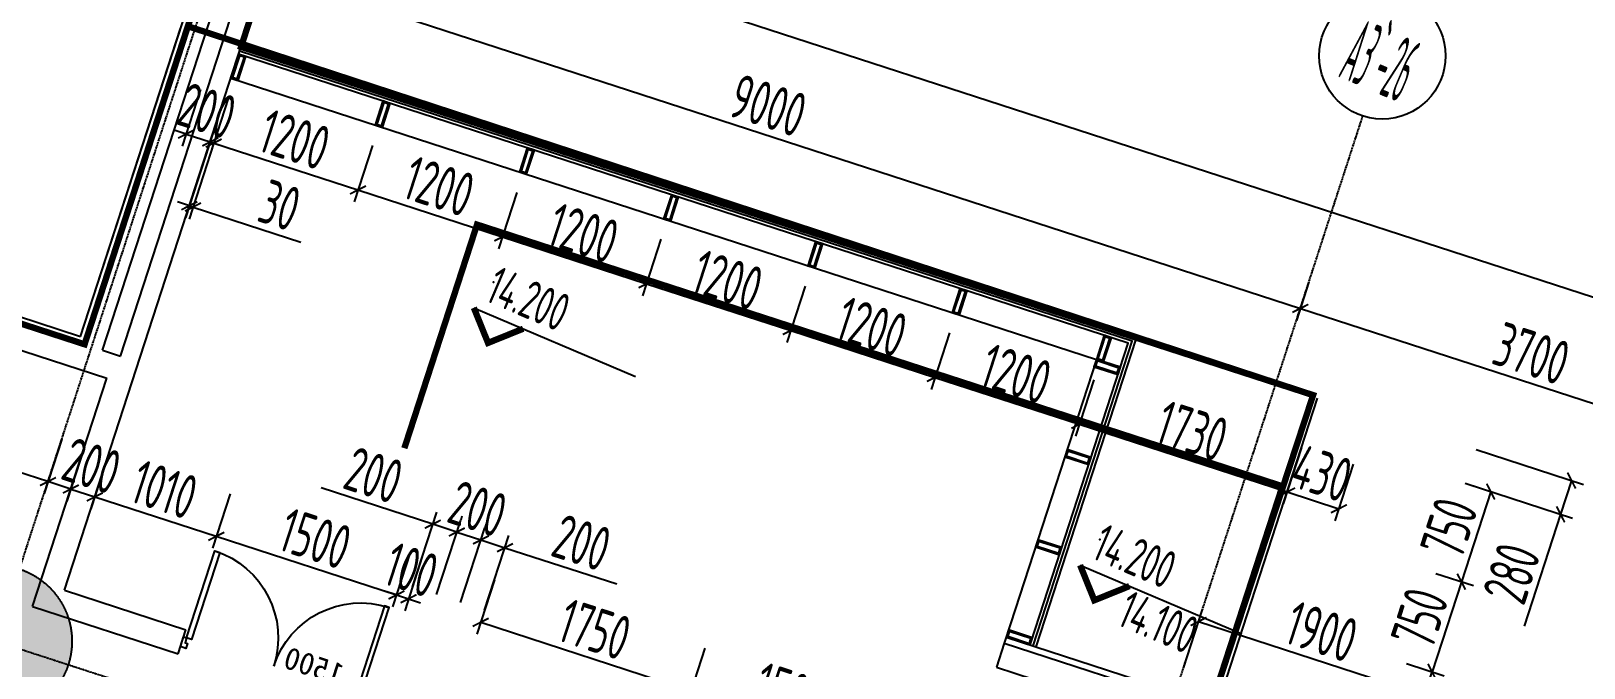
# Model space of a CAD drawing. Extents: x -3523 to 12007717, y -6694179 to 21431.
# Drawn here: x 11934658 to 11946944, y -6380466 to -6375428 of the extents above; entities that cross this region are included whole.
import ezdxf
from ezdxf.enums import TextEntityAlignment as Align
from ezdxf.xclip import XClip

# ---------------------------------------------------------------- set-up
doc = ezdxf.new("R2010")
doc.units = 0
doc.header["$LTSCALE"] = 10
doc.header["$MEASUREMENT"] = 0
doc.header["$XCLIPFRAME"] = 0
for name, pattern in [('A3-RG-axis-100$0$CENTER', [2, 1.25, -0.25, 0.25, -0.25]), ('A3-RI-4F$0$DASH', [0.35, 0.25, -0.1]), ('A3-SYMB-4F-100$0$$AUDIT_BAD_LTYPE2', [0])]:
    doc.linetypes.add(name, pattern=pattern)
for name, color, linetype in [('A3-RB-4F-100$0$A-DIMS-100', 1, 'Continuous'), ('A3-RG-axis-100$0$A-DIMS-100', 1, 'Continuous'), ('A3-RG-axis-100$0$A-GRID', 1, 'A3-RG-axis-100$0$CENTER'), ('A3-RG-axis-100$0$A-SYMB', 4, 'Continuous'), ('A3-RI-4F$0$A-DETAILS', 11, 'Continuous'), ('A3-RI-4F$0$A-DOOR', 32, 'Continuous'), ('A3-RI-4F$0$A-FLOR', 2, 'Continuous'), ('A3-RI-4F$0$A-GLAZ', 140, 'Continuous'), ('A3-RI-4F$0$A-WALL', 7, 'Continuous'), ('A3-RI-4F$0$A-WALL-FINI', 95, 'Continuous'), ('A3-RS-1F$0$A-HATH-GRAY', 8, 'Continuous'), ('A3-RS-1F$0$A-WALL', 7, 'Continuous'), ('A3-SYMB-4F-100$0$$AUDIT_BAD_LAYER1', 7, 'Continuous'), ('A3-SYMB-4F-100$0$A-SYMB', 4, 'Continuous')]:
    doc.layers.add(name, color=color, linetype=linetype)
doc.layers.add('A3-RI-4F$0$临时层', color=140, linetype='Continuous', plot=False)
doc.styles.add('A3-RB-4F-100$0$XD2008', font='xd-hzs.shx', dxfattribs={"width": 0.7, "bigfont": 'xd-hztxt.shx'})
doc.styles.add('A3-RG-axis-100$0$ECADI', font='hzs.shx', dxfattribs={"width": 0.7, "bigfont": 'hztxt.shx'})
doc.styles.add('A3-RG-axis-100$0$XD2008', font='xd-hzs.shx', dxfattribs={"width": 0.7, "bigfont": 'xd-hztxt.shx'})
doc.styles.add('A3-RI-4F$0$Standard', font='')
doc.styles.add('A3-SYMB-4F-100$0$XD2008', font='hzs.shx', dxfattribs={"width": 0.7, "bigfont": 'hztxt.shx'})
doc.styles.get('A3-RI-4F$0$Standard').set_extended_font_data('SimSun')
doc.dimstyles.new('A3-RB-4F-100$0$XD100$0', dxfattribs={"dimscale": 100, "dimtxt": 3.5, "dimasz": 1, "dimexe": 1, "dimexo": 2, "dimgap": 0.5, "dimtad": 1, "dimdec": 0, "dimdsep": 46, "dimtxsty": 'A3-RB-4F-100$0$XD2008', "dimblk1": 'A3-RB-4F-100$0$_ARCHTICK', "dimblk2": 'A3-RB-4F-100$0$_ARCHTICK', "dimsah": 1, "dimcen": 2.5, "dimclrt": 4, "dimaunit": 1, "dimadec": 0, "dimazin": 0, "dimtfac": 1, "dimtdec": 0, "dimtix": 1, "dimtmove": 0, "dimatfit": 3, "dimfxl": 0, "dimtolj": 1, "dimtzin": 0, "dimarcsym": 0})
doc.dimstyles.new('A3-RG-axis-100$0$XD100$0', dxfattribs={"dimscale": 100, "dimtxt": 3.5, "dimasz": 1, "dimexe": 1, "dimexo": 2, "dimgap": 0.5, "dimtad": 1, "dimdec": 0, "dimdsep": 46, "dimtxsty": 'A3-RG-axis-100$0$XD2008', "dimblk1": 'A3-RG-axis-100$0$_ARCHTICK', "dimblk2": 'A3-RG-axis-100$0$_ARCHTICK', "dimsah": 1, "dimcen": 2.5, "dimclrt": 4, "dimaunit": 1, "dimadec": 0, "dimazin": 0, "dimtfac": 1, "dimtdec": 0, "dimtix": 1, "dimtmove": 0, "dimatfit": 3, "dimfxl": 0, "dimtolj": 1, "dimtzin": 0, "dimarcsym": 0})

# ---------------------------------------------------------------- blocks, each defined once
blk = doc.blocks.new('A3-RI-4F$0$J-双扇门-1500')
for points in [[(25, 80), (25, 805), (65, 805), (65, 80)], [(1475, 80), (1475, 805), (1435, 805), (1435, 80)], [(0, 80), (25, 80), (25, 40), (45, 40), (45, 0), (0, 0)], [(1500, 80), (1475, 80), (1475, 40), (1455, 40), (1455, 0), (1500, 0)]]:
    blk.add_lwpolyline(points, close=True)
for centre, start, end in [((25, 80), 0, 90), ((1475, 80), 90, 180)]:
    blk.add_arc(centre, 725, start, end)
at = {"layer": 'Defpoints', "style": 'A3-RI-4F$0$Standard'}
blk.add_text('1500', height=175, rotation=360, dxfattribs=at).set_placement((210, 94))
blk = doc.blocks.new('A3-RI-4F')
at = {"layer": 'A3-RI-4F$0$A-DETAILS'}
for points in [[(11936357, -6375629), (11936300, -6375610), (11936238, -6375801), (11936295, -6375819)], [(11936345, -6375635), (11936307, -6375623), (11936251, -6375794), (11936289, -6375807)], [(11937499, -6376000), (11937441, -6375981), (11937380, -6376171), (11937437, -6376190)], [(11937486, -6376006), (11937448, -6375994), (11937392, -6376165), (11937430, -6376177)], [(11938640, -6376371), (11938583, -6376352), (11938521, -6376542), (11938578, -6376561)], [(11938627, -6376377), (11938589, -6376365), (11938534, -6376536), (11938572, -6376548)], [(11939781, -6376741), (11939724, -6376723), (11939662, -6376913), (11939719, -6376932)], [(11939768, -6376748), (11939730, -6376735), (11939675, -6376907), (11939713, -6376919)], [(11940922, -6377112), (11940865, -6377094), (11940803, -6377284), (11940861, -6377302)], [(11940910, -6377119), (11940872, -6377106), (11940816, -6377277), (11940854, -6377290)], [(11942064, -6377483), (11942007, -6377464), (11941945, -6377655), (11942002, -6377673)], [(11942051, -6377489), (11942013, -6377477), (11941957, -6377648), (11941995, -6377661)], [(11943205, -6377854), (11943148, -6377835), (11943086, -6378026), (11943143, -6378044)], [(11943192, -6377860), (11943154, -6377848), (11943099, -6378019), (11943137, -6378031)], [(11943258, -6378144), (11943276, -6378087), (11943086, -6378026), (11943067, -6378083)], [(11943251, -6378132), (11943264, -6378094), (11943092, -6378038), (11943080, -6378076)], [(11943026, -6378858), (11943044, -6378801), (11942854, -6378739), (11942836, -6378796)], [(11943019, -6378845), (11943032, -6378807), (11942861, -6378751), (11942848, -6378789)], [(11942794, -6379571), (11942813, -6379514), (11942622, -6379452), (11942604, -6379509)], [(11942788, -6379558), (11942800, -6379520), (11942629, -6379465), (11942617, -6379503)], [(11942562, -6380284), (11942581, -6380227), (11942391, -6380165), (11942372, -6380222)], [(11942556, -6380272), (11942568, -6380234), (11942397, -6380178), (11942385, -6380216)]]:
    blk.add_lwpolyline(points, close=True, dxfattribs=at)
at = {"layer": 'A3-RI-4F$0$A-FLOR', "linetype": 'A3-RI-4F$0$DASH', "const_width": 50}
for points in [[(11935891, -6375414), (11935081, -6377906), (11907835, -6369053)], [(11978174, -6391908), (11978174, -6391908), (11943983, -6380797), (11944801, -6378308), (11943490, -6377883), (11943490, -6377883), (11936319, -6375553), (11936424, -6375230), (11935996, -6375091), (11935888, -6375424)]]:
    blk.add_lwpolyline(points, dxfattribs=at)
at = {"layer": 'A3-RI-4F$0$A-GLAZ'}
for points in [[(11942570, -6380260), (11943338, -6377897), (11936300, -6375610)], [(11942586, -6380292), (11943370, -6377881), (11936308, -6375587)]]:
    blk.add_lwpolyline(points, dxfattribs=at)
at = {"layer": 'A3-RI-4F$0$A-WALL'}
for p, q in [((11924772, -6374556), (11935081, -6377906)), ((11924710, -6374746), (11935257, -6378174)), ((11935081, -6377906), (11935996, -6375091)), ((11934922, -6379852), (11936424, -6375230)), ((11935224, -6377952), (11936092, -6375280)), ((11935366, -6377999), (11936235, -6375326)), ((11935224, -6377952), (11935366, -6377999)), ((11934670, -6379981), (11935257, -6378174)), ((11934922, -6379852), (11935883, -6380164)), ((11934670, -6379981), (11935821, -6380354)), ((11935821, -6380354), (11935883, -6380164)), ((11942357, -6380270), (11942295, -6380460)), ((11942357, -6380270), (11945505, -6381293)), ((11942295, -6380460), (11945443, -6381483))]:
    blk.add_line(p, q, dxfattribs=at)
at = {"layer": 'A3-RI-4F$0$A-WALL-FINI'}
for p, q in [((11935117, -6377634), (11935964, -6375028)), ((11927640, -6375436), (11935049, -6377843)), ((11935049, -6377843), (11935840, -6375408)), ((11936238, -6375801), (11943086, -6378026)), ((11943086, -6378026), (11942372, -6380222)), ((11944046, -6380766), (11944837, -6378332)), ((11942372, -6380222), (11942357, -6380270)), ((11942372, -6380222), (11949324, -6382481))]:
    blk.add_line(p, q, dxfattribs=at)
blk.add_lwpolyline([(11942610, -6380300), (11943401, -6377865), (11936316, -6375563)], dxfattribs=at)
at = {"layer": 'A3-RI-4F$0$临时层', "const_width": 50}
for points in [[(11935081, -6377906), (11935898, -6375390), (11944801, -6378308), (11943983, -6380798)], [(11937611, -6378728), (11938186, -6376959), (11944558, -6379029), (11943983, -6380798)], [(11937611, -6378728), (11938186, -6376959), (11944558, -6379029), (11943983, -6380798)]]:
    blk.add_lwpolyline(points, dxfattribs=at)
at = {"layer": 'A3-RI-4F$0$A-DOOR', "xscale": -1, "rotation": 341.9999999983989}
blk.add_blockref('A3-RI-4F$0$J-双扇门-1500', (11937266, -6380761), dxfattribs=at)
blk = doc.blocks.new('A3-RG-axis-100$0$_ARCHTICK')
at = {"color": 0, "linetype": 'ByBlock', "const_width": 0.15}
blk.add_lwpolyline([(-0.5, -0.5), (0.5, 0.5)], dxfattribs=at)
blk = doc.blocks.new('*D250')
at = {"layer": 'A3-RG-axis-100$0$A-DIMS-100', "color": 0, "lineweight": -2}
for p, q in [((11936209, -6374630), (11936109, -6374935)), ((11936140, -6374840), (11944700, -6377622)), ((11944768, -6377411), (11944669, -6377717))]:
    blk.add_line(p, q, dxfattribs=at)
at = {"layer": 'Defpoints', "color": 0}
for p in [(11936270, -6374440), (11944830, -6377221), (11944700, -6377622)]:
    blk.add_point(p, dxfattribs=at)
at = {"layer": 'A3-RG-axis-100$0$A-DIMS-100', "color": 0, "lineweight": -2, "xscale": 100, "yscale": 100, "zscale": 100}
for p, rotation in [((11936140, -6374840), 162.0000000004873), ((11944700, -6377622), 342.0000000004872)]:
    blk.add_blockref('A3-RG-axis-100$0$_ARCHTICK', p, dxfattribs=dict(at, rotation=rotation))
at = {"layer": 'A3-RG-axis-100$0$A-DIMS-100', "color": 4, "insert": (11940490, -6376017), "char_height": 350, "attachment_point": 5, "rotation": 342, "style": 'A3-RG-axis-100$0$XD2008'}
blk.add_mtext('\\A1;9000', dxfattribs=at)
blk = doc.blocks.new('*D257')
at = {"layer": 'A3-RG-axis-100$0$A-DIMS-100', "color": 0, "lineweight": -2}
for p, q in [((11918409, -6371163), (11919299, -6368422)), ((11919269, -6368517), (11981087, -6388603)), ((11981403, -6387632), (11981056, -6388698))]:
    blk.add_line(p, q, dxfattribs=at)
at = {"layer": 'Defpoints', "color": 0}
for p in [(11918347, -6371353), (11981464, -6387442), (11981087, -6388603)]:
    blk.add_point(p, dxfattribs=at)
at = {"layer": 'A3-RG-axis-100$0$A-DIMS-100', "color": 0, "lineweight": -2, "xscale": 100, "yscale": 100, "zscale": 100}
for p, rotation in [((11919269, -6368517), 162.0000000004873), ((11981087, -6388603), 342.0000000004872)]:
    blk.add_blockref('A3-RG-axis-100$0$_ARCHTICK', p, dxfattribs=dict(at, rotation=rotation))
at = {"layer": 'A3-RG-axis-100$0$A-DIMS-100', "color": 4, "insert": (11950247, -6378346), "char_height": 350, "attachment_point": 5, "rotation": 342, "style": 'A3-RG-axis-100$0$XD2008'}
blk.add_mtext('\\A1;65000', dxfattribs=at)
blk = doc.blocks.new('*D229')
at = {"layer": 'A3-RG-axis-100$0$A-DIMS-100', "color": 0, "lineweight": -2}
for p, q in [((11944768, -6377411), (11944669, -6377717)), ((11944700, -6377622), (11948219, -6378765)), ((11948287, -6378555), (11948188, -6378860))]:
    blk.add_line(p, q, dxfattribs=at)
at = {"layer": 'Defpoints', "color": 0}
for p in [(11944830, -6377221), (11948349, -6378365), (11948219, -6378765)]:
    blk.add_point(p, dxfattribs=at)
at = {"layer": 'A3-RG-axis-100$0$A-DIMS-100', "color": 0, "lineweight": -2, "xscale": 100, "yscale": 100, "zscale": 100}
for p, rotation in [((11944700, -6377622), 161.9999999999067), ((11948219, -6378765), 341.9999999999067)]:
    blk.add_blockref('A3-RG-axis-100$0$_ARCHTICK', p, dxfattribs=dict(at, rotation=rotation))
at = {"layer": 'A3-RG-axis-100$0$A-DIMS-100', "color": 4, "insert": (11946529, -6377979), "char_height": 350, "attachment_point": 5, "rotation": 342, "style": 'A3-RG-axis-100$0$XD2008'}
blk.add_mtext('\\A1;3700', dxfattribs=at)
blk = doc.blocks.new('A3-RG-axis-100$0$ECADI-TAG-GRID')
at = {"color": 13}
blk.add_circle((0, 0), 5, dxfattribs=at)
at = {"style": 'A3-RG-axis-100$0$XD2008', "width": 0.7}
blk.add_attdef('GRID', text='', height=5, dxfattribs=at).set_placement((0, 0), align=Align.MIDDLE)
blk = doc.blocks.new('A3-SYMB-4F-100$0$ECADI-TAG-HGHT（国标）')
at = {"color": 1, "const_width": 0.5}
blk.add_lwpolyline([(-2.12, 2.12), (0, 0), (2.12, 2.12)], dxfattribs=at)
at = {"color": 1}
blk.add_point((-1.48, 4.6), dxfattribs=at)
at = {"layer": 'A3-SYMB-4F-100$0$$AUDIT_BAD_LAYER1', "color": 1, "linetype": 'A3-SYMB-4F-100$0$$AUDIT_BAD_LTYPE2'}
blk.add_line((-2.12, 2.12), (11.77, 2.12), dxfattribs=at)
at = {"style": 'A3-SYMB-4F-100$0$XD2008', "width": 0.7}
blk.add_attdef('FL', text='', height=3, dxfattribs=at).set_placement((-2.69, 2.97), align=Align.RIGHT)
for tag, p in [('F.F.L.', (2.28, 2.97)), ('T.O.S.', (2.28, -1.1))]:
    blk.add_attdef(tag, p, '', height=3, dxfattribs=at)
blk = doc.blocks.new('A3-SYMB-4F-100')
at = {"layer": 'A3-SYMB-4F-100$0$A-SYMB'}
ref = blk.add_blockref('A3-SYMB-4F-100$0$ECADI-TAG-HGHT（国标）', (11938273, -6377895), dxfattribs=dict(at, xscale=100, yscale=100, rotation=337))
ref.add_attrib('F.F.L.', '14.200', (11938238, -6377558), dxfattribs={"layer": '0', "height": 300, "rotation": 337, "style": 'A3-SYMB-4F-100$0$XD2008', "width": 0.7})
ref = blk.add_blockref('A3-SYMB-4F-100$0$ECADI-TAG-HGHT（国标）', (11943070, -6379931), dxfattribs=dict(at, xscale=100, yscale=100, rotation=337))
ref.add_attrib('F.F.L.', '14.200', (11943035, -6379594), dxfattribs={"layer": '0', "height": 300, "rotation": 337, "style": 'A3-SYMB-4F-100$0$XD2008', "width": 0.7})
ref.add_attrib('T.O.S.', '14.100', (11943237, -6380122), dxfattribs={"layer": '0', "height": 300, "rotation": 337, "style": 'A3-SYMB-4F-100$0$XD2008', "width": 0.7})
blk = doc.blocks.new('A3-RB-4F-100$0$_ARCHTICK')
at = {"color": 0, "linetype": 'ByBlock', "const_width": 0.15}
blk.add_lwpolyline([(-0.5, -0.5), (0.5, 0.5)], dxfattribs=at)
blk = doc.blocks.new('*D2611')
at = {"layer": 'A3-RB-4F-100$0$A-DIMS-100', "color": 0, "lineweight": -2}
for p, q in [((11938500, -6376704), (11938355, -6377151)), ((11938386, -6377056), (11939527, -6377427)), ((11939641, -6377075), (11939496, -6377522))]:
    blk.add_line(p, q, dxfattribs=at)
at = {"layer": 'Defpoints', "color": 0}
for p in [(11938562, -6376513), (11939703, -6376884), (11939527, -6377427)]:
    blk.add_point(p, dxfattribs=at)
at = {"layer": 'A3-RB-4F-100$0$A-DIMS-100', "color": 0, "lineweight": -2, "xscale": 100, "yscale": 100, "zscale": 100}
for p, rotation in [((11938386, -6377056), 161.9999999998746), ((11939527, -6377427), 341.9999999998747)]:
    blk.add_blockref('A3-RB-4F-100$0$_ARCHTICK', p, dxfattribs=dict(at, rotation=rotation))
at = {"layer": 'A3-RB-4F-100$0$A-DIMS-100', "color": 4, "insert": (11939026, -6377027), "char_height": 350, "attachment_point": 5, "rotation": 342, "style": 'A3-RB-4F-100$0$XD2008'}
blk.add_mtext('\\A1;1200', dxfattribs=at)
blk = doc.blocks.new('*D2612')
at = {"layer": 'A3-RB-4F-100$0$A-DIMS-100', "color": 0, "lineweight": -2}
for p, q in [((11939641, -6377075), (11939496, -6377522)), ((11939527, -6377427), (11940668, -6377797)), ((11940783, -6377445), (11940637, -6377893))]:
    blk.add_line(p, q, dxfattribs=at)
at = {"layer": 'Defpoints', "color": 0}
for p in [(11939703, -6376884), (11940844, -6377255), (11940668, -6377797)]:
    blk.add_point(p, dxfattribs=at)
at = {"layer": 'A3-RB-4F-100$0$A-DIMS-100', "color": 0, "lineweight": -2, "xscale": 100, "yscale": 100, "zscale": 100}
for p, rotation in [((11939527, -6377427), 161.9999999998619), ((11940668, -6377797), 341.9999999998619)]:
    blk.add_blockref('A3-RB-4F-100$0$_ARCHTICK', p, dxfattribs=dict(at, rotation=rotation))
at = {"layer": 'A3-RB-4F-100$0$A-DIMS-100', "color": 4, "insert": (11940167, -6377398), "char_height": 350, "attachment_point": 5, "rotation": 342, "style": 'A3-RB-4F-100$0$XD2008'}
blk.add_mtext('\\A1;1200', dxfattribs=at)
blk = doc.blocks.new('*D2613')
at = {"layer": 'A3-RB-4F-100$0$A-DIMS-100', "color": 0, "lineweight": -2}
for p, q in [((11940783, -6377445), (11940637, -6377893)), ((11940668, -6377797), (11941809, -6378168)), ((11941924, -6377816), (11941779, -6378263))]:
    blk.add_line(p, q, dxfattribs=at)
at = {"layer": 'Defpoints', "color": 0}
for p in [(11940844, -6377255), (11941986, -6377626), (11941809, -6378168)]:
    blk.add_point(p, dxfattribs=at)
at = {"layer": 'A3-RB-4F-100$0$A-DIMS-100', "color": 0, "lineweight": -2, "xscale": 100, "yscale": 100, "zscale": 100}
for p, rotation in [((11940668, -6377797), 161.9999999999042), ((11941809, -6378168), 341.9999999999042)]:
    blk.add_blockref('A3-RB-4F-100$0$_ARCHTICK', p, dxfattribs=dict(at, rotation=rotation))
at = {"layer": 'A3-RB-4F-100$0$A-DIMS-100', "color": 4, "insert": (11941308, -6377769), "char_height": 350, "attachment_point": 5, "rotation": 342, "style": 'A3-RB-4F-100$0$XD2008'}
blk.add_mtext('\\A1;1200', dxfattribs=at)
blk = doc.blocks.new('*D2614')
at = {"layer": 'A3-RB-4F-100$0$A-DIMS-100', "color": 0, "lineweight": -2}
for p, q in [((11941924, -6377816), (11941779, -6378263)), ((11941809, -6378168), (11942951, -6378539)), ((11943065, -6378187), (11942920, -6378634))]:
    blk.add_line(p, q, dxfattribs=at)
at = {"layer": 'Defpoints', "color": 0}
for p in [(11941986, -6377626), (11943127, -6377997), (11942951, -6378539)]:
    blk.add_point(p, dxfattribs=at)
at = {"layer": 'A3-RB-4F-100$0$A-DIMS-100', "color": 0, "lineweight": -2, "xscale": 100, "yscale": 100, "zscale": 100}
for p, rotation in [((11941809, -6378168), 161.9999999998598), ((11942951, -6378539), 341.9999999998598)]:
    blk.add_blockref('A3-RB-4F-100$0$_ARCHTICK', p, dxfattribs=dict(at, rotation=rotation))
at = {"layer": 'A3-RB-4F-100$0$A-DIMS-100', "color": 4, "insert": (11942450, -6378140), "char_height": 350, "attachment_point": 5, "rotation": 342, "style": 'A3-RB-4F-100$0$XD2008'}
blk.add_mtext('\\A1;1200', dxfattribs=at)
blk = doc.blocks.new('*D2615')
at = {"layer": 'A3-RB-4F-100$0$A-DIMS-100', "color": 0, "lineweight": -2}
for p, q in [((11943065, -6378187), (11942920, -6378634)), ((11942951, -6378539), (11944596, -6379074)), ((11944710, -6378722), (11944565, -6379169))]:
    blk.add_line(p, q, dxfattribs=at)
at = {"layer": 'Defpoints', "color": 0}
for p in [(11943127, -6377997), (11944772, -6378531), (11944596, -6379074)]:
    blk.add_point(p, dxfattribs=at)
at = {"layer": 'A3-RB-4F-100$0$A-DIMS-100', "color": 0, "lineweight": -2, "xscale": 100, "yscale": 100, "zscale": 100}
for p, rotation in [((11942951, -6378539), 161.999999999892), ((11944596, -6379074), 341.999999999892)]:
    blk.add_blockref('A3-RB-4F-100$0$_ARCHTICK', p, dxfattribs=dict(at, rotation=rotation))
at = {"layer": 'A3-RB-4F-100$0$A-DIMS-100', "color": 4, "insert": (11943843, -6378592), "char_height": 350, "attachment_point": 5, "rotation": 342, "style": 'A3-RB-4F-100$0$XD2008'}
blk.add_mtext('\\A1;1730', dxfattribs=at)
blk = doc.blocks.new('*D2617')
at = {"layer": 'A3-RB-4F-100$0$A-DIMS-100', "color": 0, "lineweight": -2}
for p, q in [((11937359, -6376333), (11937213, -6376780)), ((11937244, -6376685), (11938386, -6377056)), ((11938500, -6376704), (11938355, -6377151))]:
    blk.add_line(p, q, dxfattribs=at)
at = {"layer": 'Defpoints', "color": 0}
for p in [(11937421, -6376143), (11938562, -6376513), (11938386, -6377056)]:
    blk.add_point(p, dxfattribs=at)
at = {"layer": 'A3-RB-4F-100$0$A-DIMS-100', "color": 0, "lineweight": -2, "xscale": 100, "yscale": 100, "zscale": 100}
for p, rotation in [((11937244, -6376685), 161.9999999998471), ((11938386, -6377056), 341.9999999998471)]:
    blk.add_blockref('A3-RB-4F-100$0$_ARCHTICK', p, dxfattribs=dict(at, rotation=rotation))
at = {"layer": 'A3-RB-4F-100$0$A-DIMS-100', "color": 4, "insert": (11937885, -6376656), "char_height": 350, "attachment_point": 5, "rotation": 342, "style": 'A3-RB-4F-100$0$XD2008'}
blk.add_mtext('\\A1;1200', dxfattribs=at)
blk = doc.blocks.new('*D2618')
at = {"layer": 'A3-RB-4F-100$0$A-DIMS-100', "color": 0, "lineweight": -2}
for p, q in [((11936217, -6375962), (11936072, -6376409)), ((11936103, -6376314), (11937244, -6376685)), ((11937359, -6376333), (11937213, -6376780))]:
    blk.add_line(p, q, dxfattribs=at)
at = {"layer": 'Defpoints', "color": 0}
for p in [(11936279, -6375772), (11937421, -6376143), (11937244, -6376685)]:
    blk.add_point(p, dxfattribs=at)
at = {"layer": 'A3-RB-4F-100$0$A-DIMS-100', "color": 0, "lineweight": -2, "xscale": 100, "yscale": 100, "zscale": 100}
for p, rotation in [((11936103, -6376314), 161.9999999998323), ((11937244, -6376685), 341.9999999998323)]:
    blk.add_blockref('A3-RB-4F-100$0$_ARCHTICK', p, dxfattribs=dict(at, rotation=rotation))
at = {"layer": 'A3-RB-4F-100$0$A-DIMS-100', "color": 4, "insert": (11936743, -6376286), "char_height": 350, "attachment_point": 5, "rotation": 342, "style": 'A3-RB-4F-100$0$XD2008'}
blk.add_mtext('\\A1;1200', dxfattribs=at)
blk = doc.blocks.new('*D2619')
at = {"layer": 'A3-RB-4F-100$0$A-DIMS-100', "color": 0, "lineweight": -2}
for p, q in [((11944710, -6378722), (11944565, -6379169)), ((11945119, -6378854), (11944974, -6379302)), ((11944596, -6379074), (11945005, -6379207))]:
    blk.add_line(p, q, dxfattribs=at)
at = {"layer": 'Defpoints', "color": 0}
for p in [(11944772, -6378531), (11945181, -6378664), (11945005, -6379207)]:
    blk.add_point(p, dxfattribs=at)
at = {"layer": 'A3-RB-4F-100$0$A-DIMS-100', "color": 0, "lineweight": -2, "xscale": 100, "yscale": 100, "zscale": 100}
for p, rotation in [((11944596, -6379074), 162.000000000032), ((11945005, -6379207), 342.000000000032)]:
    blk.add_blockref('A3-RB-4F-100$0$_ARCHTICK', p, dxfattribs=dict(at, rotation=rotation))
at = {"layer": 'A3-RB-4F-100$0$A-DIMS-100', "color": 4, "insert": (11944870, -6378926), "char_height": 350, "attachment_point": 5, "rotation": 342, "style": 'A3-RB-4F-100$0$XD2008'}
blk.add_mtext('\\A1;430', dxfattribs=at)
blk = doc.blocks.new('*D2620')
at = {"layer": 'A3-RB-4F-100$0$A-DIMS-100', "color": 0, "lineweight": -2}
for p, q in [((11936189, -6375953), (11935879, -6376905)), ((11936217, -6375962), (11935908, -6376915)), ((11935910, -6376810), (11935815, -6376779)), ((11935910, -6376810), (11935939, -6376820)), ((11935939, -6376820), (11936792, -6377097))]:
    blk.add_line(p, q, dxfattribs=at)
at = {"layer": 'Defpoints', "color": 0}
for p in [(11936251, -6375763), (11936279, -6375772), (11935939, -6376820)]:
    blk.add_point(p, dxfattribs=at)
at = {"layer": 'A3-RB-4F-100$0$A-DIMS-100', "color": 0, "lineweight": -2, "xscale": 100, "yscale": 100, "zscale": 100}
for p, rotation in [((11935910, -6376810), 342.0000000042438), ((11935939, -6376820), 162.0000000042438)]:
    blk.add_blockref('A3-RB-4F-100$0$_ARCHTICK', p, dxfattribs=dict(at, rotation=rotation))
at = {"layer": 'A3-RB-4F-100$0$A-DIMS-100', "color": 4, "insert": (11936625, -6376806), "char_height": 350, "attachment_point": 5, "rotation": 342, "style": 'A3-RB-4F-100$0$XD2008'}
blk.add_mtext('\\A1;30', dxfattribs=at)
blk = doc.blocks.new('*D2621')
at = {"layer": 'A3-RB-4F-100$0$A-DIMS-100', "color": 0, "lineweight": -2}
for p, q in [((11935999, -6375891), (11935853, -6376338)), ((11936189, -6375953), (11936044, -6376400)), ((11935884, -6376243), (11935789, -6376212)), ((11935884, -6376243), (11936075, -6376305)), ((11936075, -6376305), (11936170, -6376336))]:
    blk.add_line(p, q, dxfattribs=at)
at = {"layer": 'Defpoints', "color": 0}
for p in [(11936061, -6375701), (11936251, -6375763), (11936075, -6376305)]:
    blk.add_point(p, dxfattribs=at)
at = {"layer": 'A3-RB-4F-100$0$A-DIMS-100', "color": 0, "lineweight": -2, "xscale": 100, "yscale": 100, "zscale": 100}
for p, rotation in [((11935884, -6376243), 342.0000000042828), ((11936075, -6376305), 162.0000000042828)]:
    blk.add_blockref('A3-RB-4F-100$0$_ARCHTICK', p, dxfattribs=dict(at, rotation=rotation))
at = {"layer": 'A3-RB-4F-100$0$A-DIMS-100', "color": 4, "insert": (11936049, -6376060), "char_height": 350, "attachment_point": 5, "rotation": 342, "style": 'A3-RB-4F-100$0$XD2008'}
blk.add_mtext('\\A1;200', dxfattribs=at)
blk = doc.blocks.new('*D2623')
at = {"layer": 'A3-RB-4F-100$0$A-DIMS-100', "color": 0, "lineweight": -2}
for p, q in [((11933646, -6377440), (11934385, -6375167)), ((11934825, -6375310), (11934290, -6375136)), ((11934086, -6377583), (11933551, -6377409))]:
    blk.add_line(p, q, dxfattribs=at)
at = {"layer": 'Defpoints', "color": 0}
for p in [(11934385, -6375167), (11935015, -6375372), (11934277, -6377645)]:
    blk.add_point(p, dxfattribs=at)
at = {"layer": 'A3-RB-4F-100$0$A-DIMS-100', "color": 0, "lineweight": -2, "xscale": 100, "yscale": 100, "zscale": 100}
for p, rotation in [((11934385, -6375167), 72.00000000078244), ((11933646, -6377440), 252.0000000007824)]:
    blk.add_blockref('A3-RB-4F-100$0$_ARCHTICK', p, dxfattribs=dict(at, rotation=rotation))
at = {"layer": 'A3-RB-4F-100$0$A-DIMS-100', "color": 4, "insert": (11933802, -6376234), "char_height": 350, "attachment_point": 5, "rotation": 72, "style": 'A3-RB-4F-100$0$XD2008'}
blk.add_mtext('\\A1;2390', dxfattribs=at)
blk = doc.blocks.new('*D2624')
at = {"layer": 'A3-RB-4F-100$0$A-DIMS-100', "color": 0, "lineweight": -2}
for p, q in [((11934902, -6375072), (11933831, -6374724)), ((11933926, -6374755), (11933849, -6374993)), ((11933849, -6374993), (11933562, -6375877)), ((11934825, -6375310), (11933754, -6374962))]:
    blk.add_line(p, q, dxfattribs=at)
at = {"layer": 'Defpoints', "color": 0}
for p in [(11933926, -6374755), (11935092, -6375134), (11935015, -6375372)]:
    blk.add_point(p, dxfattribs=at)
at = {"layer": 'A3-RB-4F-100$0$A-DIMS-100', "color": 0, "lineweight": -2, "xscale": 100, "yscale": 100, "zscale": 100}
for p, rotation in [((11933926, -6374755), 72.00000000123622), ((11933849, -6374993), 252.0000000012362)]:
    blk.add_blockref('A3-RB-4F-100$0$_ARCHTICK', p, dxfattribs=dict(at, rotation=rotation))
at = {"layer": 'A3-RB-4F-100$0$A-DIMS-100', "color": 4, "insert": (11933461, -6375461), "char_height": 350, "attachment_point": 5, "rotation": 72, "style": 'A3-RB-4F-100$0$XD2008'}
blk.add_mtext('\\A1;250', dxfattribs=at)
blk = doc.blocks.new('*D2627')
at = {"layer": 'A3-RB-4F-100$0$A-DIMS-100', "color": 0, "lineweight": -2}
for p, q in [((11939988, -6380310), (11939849, -6380741)), ((11939879, -6380646), (11941306, -6381109)), ((11941415, -6380774), (11941275, -6381204))]:
    blk.add_line(p, q, dxfattribs=at)
at = {"layer": 'Defpoints', "color": 0}
for p in [(11940050, -6380120), (11941477, -6380584), (11941306, -6381109)]:
    blk.add_point(p, dxfattribs=at)
at = {"layer": 'A3-RB-4F-100$0$A-DIMS-100', "color": 0, "lineweight": -2, "xscale": 100, "yscale": 100, "zscale": 100}
for p, rotation in [((11939879, -6380646), 162.0000000001685), ((11941306, -6381109), 342.0000000001685)]:
    blk.add_blockref('A3-RB-4F-100$0$_ARCHTICK', p, dxfattribs=dict(at, rotation=rotation))
at = {"layer": 'A3-RB-4F-100$0$A-DIMS-100', "color": 4, "insert": (11940662, -6380663), "char_height": 350, "attachment_point": 5, "rotation": 342, "style": 'A3-RB-4F-100$0$XD2008'}
blk.add_mtext('\\A1;1500', dxfattribs=at)
blk = doc.blocks.new('*D2564')
at = {"layer": 'A3-RB-4F-100$0$A-DIMS-100', "color": 0, "lineweight": -2}
for p, q in [((11938324, -6379770), (11938184, -6380200)), ((11938215, -6380105), (11939879, -6380646)), ((11939988, -6380310), (11939849, -6380741))]:
    blk.add_line(p, q, dxfattribs=at)
at = {"layer": 'Defpoints', "color": 0}
for p in [(11938386, -6379579), (11940050, -6380120), (11939879, -6380646)]:
    blk.add_point(p, dxfattribs=at)
at = {"layer": 'A3-RB-4F-100$0$A-DIMS-100', "color": 0, "lineweight": -2, "xscale": 100, "yscale": 100, "zscale": 100}
for p, rotation in [((11938215, -6380105), 162.0000000001638), ((11939879, -6380646), 342.0000000001638)]:
    blk.add_blockref('A3-RB-4F-100$0$_ARCHTICK', p, dxfattribs=dict(at, rotation=rotation))
at = {"layer": 'A3-RB-4F-100$0$A-DIMS-100', "color": 4, "insert": (11939117, -6380161), "char_height": 350, "attachment_point": 5, "rotation": 342, "style": 'A3-RB-4F-100$0$XD2008'}
blk.add_mtext('\\A1;1750', dxfattribs=at)
blk = doc.blocks.new('*D2565')
at = {"layer": 'A3-RB-4F-100$0$A-DIMS-100', "color": 0, "lineweight": -2}
for p, q in [((11938056, -6379948), (11938248, -6379358)), ((11938217, -6379453), (11938407, -6379515)), ((11938246, -6380010), (11938438, -6379419)), ((11938407, -6379515), (11939291, -6379802))]:
    blk.add_line(p, q, dxfattribs=at)
at = {"layer": 'Defpoints', "color": 0}
for p in [(11938407, -6379515), (11937994, -6380138), (11938184, -6380200)]:
    blk.add_point(p, dxfattribs=at)
at = {"layer": 'A3-RB-4F-100$0$A-DIMS-100', "color": 0, "lineweight": -2, "xscale": 100, "yscale": 100, "zscale": 100}
for p, rotation in [((11938217, -6379453), 162.0000000002236), ((11938407, -6379515), 342.0000000002236)]:
    blk.add_blockref('A3-RB-4F-100$0$_ARCHTICK', p, dxfattribs=dict(at, rotation=rotation))
at = {"layer": 'A3-RB-4F-100$0$A-DIMS-100', "color": 4, "insert": (11939014, -6379475), "char_height": 350, "attachment_point": 5, "rotation": 342, "style": 'A3-RB-4F-100$0$XD2008'}
blk.add_mtext('\\A1;200', dxfattribs=at)
blk = doc.blocks.new('*D2566')
at = {"layer": 'A3-RB-4F-100$0$A-DIMS-100', "color": 0, "lineweight": -2}
for p, q in [((11938026, -6379391), (11937931, -6379360)), ((11938067, -6379266), (11938057, -6379296)), ((11938257, -6379327), (11938248, -6379358)), ((11938026, -6379391), (11938217, -6379453)), ((11938217, -6379453), (11938312, -6379484))]:
    blk.add_line(p, q, dxfattribs=at)
at = {"layer": 'Defpoints', "color": 0}
for p in [(11938005, -6379456), (11938217, -6379453), (11938196, -6379518)]:
    blk.add_point(p, dxfattribs=at)
at = {"layer": 'A3-RB-4F-100$0$A-DIMS-100', "color": 0, "lineweight": -2, "xscale": 100, "yscale": 100, "zscale": 100}
for p, rotation in [((11938026, -6379391), 342.0000000001348), ((11938217, -6379453), 162.0000000001347)]:
    blk.add_blockref('A3-RB-4F-100$0$_ARCHTICK', p, dxfattribs=dict(at, rotation=rotation))
at = {"layer": 'A3-RB-4F-100$0$A-DIMS-100', "color": 4, "insert": (11938191, -6379208), "char_height": 350, "attachment_point": 5, "rotation": 342, "style": 'A3-RB-4F-100$0$XD2008'}
blk.add_mtext('\\A1;200', dxfattribs=at)
blk = doc.blocks.new('*D2567')
at = {"layer": 'A3-RB-4F-100$0$A-DIMS-100', "color": 0, "lineweight": -2}
for p, q in [((11937836, -6379329), (11936952, -6379042)), ((11937675, -6379824), (11937867, -6379234)), ((11938026, -6379391), (11937836, -6379329)), ((11937866, -6379886), (11938057, -6379296))]:
    blk.add_line(p, q, dxfattribs=at)
at = {"layer": 'Defpoints', "color": 0}
for p in [(11938026, -6379391), (11937614, -6380015), (11937804, -6380076)]:
    blk.add_point(p, dxfattribs=at)
at = {"layer": 'A3-RB-4F-100$0$A-DIMS-100', "color": 0, "lineweight": -2, "xscale": 100, "yscale": 100, "zscale": 100}
for p, rotation in [((11937836, -6379329), 162.0000000002108), ((11938026, -6379391), 342.0000000002108)]:
    blk.add_blockref('A3-RB-4F-100$0$_ARCHTICK', p, dxfattribs=dict(at, rotation=rotation))
at = {"layer": 'A3-RB-4F-100$0$A-DIMS-100', "color": 4, "insert": (11937368, -6378941), "char_height": 350, "attachment_point": 5, "rotation": 342, "style": 'A3-RB-4F-100$0$XD2008'}
blk.add_mtext('\\A1;200', dxfattribs=at)
blk = doc.blocks.new('*D2568')
at = {"layer": 'A3-RB-4F-100$0$A-DIMS-100', "color": 0, "lineweight": -2}
for p, q in [((11937658, -6379553), (11937518, -6379984)), ((11937753, -6379584), (11937614, -6380015)), ((11937549, -6379889), (11937454, -6379858)), ((11937549, -6379889), (11937644, -6379919)), ((11937644, -6379919), (11937740, -6379950))]:
    blk.add_line(p, q, dxfattribs=at)
at = {"layer": 'Defpoints', "color": 0}
for p in [(11937720, -6379363), (11937815, -6379394), (11937644, -6379919)]:
    blk.add_point(p, dxfattribs=at)
at = {"layer": 'A3-RB-4F-100$0$A-DIMS-100', "color": 0, "lineweight": -2, "xscale": 100, "yscale": 100, "zscale": 100}
for p, rotation in [((11937549, -6379889), 341.9999999999571), ((11937644, -6379919), 161.9999999999571)]:
    blk.add_blockref('A3-RB-4F-100$0$_ARCHTICK', p, dxfattribs=dict(at, rotation=rotation))
at = {"layer": 'A3-RB-4F-100$0$A-DIMS-100', "color": 4, "insert": (11937666, -6379690), "char_height": 350, "attachment_point": 5, "rotation": 342, "style": 'A3-RB-4F-100$0$XD2008'}
blk.add_mtext('\\A1;100', dxfattribs=at)
blk = doc.blocks.new('*D2569')
at = {"layer": 'A3-RB-4F-100$0$A-DIMS-100', "color": 0, "lineweight": -2}
for p, q in [((11936232, -6379090), (11936092, -6379520)), ((11936123, -6379425), (11937549, -6379889)), ((11937658, -6379553), (11937518, -6379984))]:
    blk.add_line(p, q, dxfattribs=at)
at = {"layer": 'Defpoints', "color": 0}
for p in [(11936293, -6378900), (11937720, -6379363), (11937549, -6379889)]:
    blk.add_point(p, dxfattribs=at)
at = {"layer": 'A3-RB-4F-100$0$A-DIMS-100', "color": 0, "lineweight": -2, "xscale": 100, "yscale": 100, "zscale": 100}
for p, rotation in [((11936123, -6379425), 162.0000000001635), ((11937549, -6379889), 342.0000000001634)]:
    blk.add_blockref('A3-RB-4F-100$0$_ARCHTICK', p, dxfattribs=dict(at, rotation=rotation))
at = {"layer": 'A3-RB-4F-100$0$A-DIMS-100', "color": 4, "insert": (11936906, -6379443), "char_height": 350, "attachment_point": 5, "rotation": 342, "style": 'A3-RB-4F-100$0$XD2008'}
blk.add_mtext('\\A1;1500', dxfattribs=at)
blk = doc.blocks.new('*D2570')
at = {"layer": 'A3-RB-4F-100$0$A-DIMS-100', "color": 0, "lineweight": -2}
for p, q in [((11935271, -6378778), (11935131, -6379208)), ((11935162, -6379113), (11936123, -6379425)), ((11936232, -6379090), (11936092, -6379520))]:
    blk.add_line(p, q, dxfattribs=at)
at = {"layer": 'Defpoints', "color": 0}
for p in [(11935333, -6378587), (11936293, -6378900), (11936123, -6379425)]:
    blk.add_point(p, dxfattribs=at)
at = {"layer": 'A3-RB-4F-100$0$A-DIMS-100', "color": 0, "lineweight": -2, "xscale": 100, "yscale": 100, "zscale": 100}
for p, rotation in [((11935162, -6379113), 161.9999999999519), ((11936123, -6379425), 341.9999999999519)]:
    blk.add_blockref('A3-RB-4F-100$0$_ARCHTICK', p, dxfattribs=dict(at, rotation=rotation))
at = {"layer": 'A3-RB-4F-100$0$A-DIMS-100', "color": 4, "insert": (11935712, -6379055), "char_height": 350, "attachment_point": 5, "rotation": 342, "style": 'A3-RB-4F-100$0$XD2008'}
blk.add_mtext('\\A1;1010', dxfattribs=at)
blk = doc.blocks.new('*D2571')
at = {"layer": 'A3-RB-4F-100$0$A-DIMS-100', "color": 0, "lineweight": -2}
for p, q in [((11935081, -6378716), (11934941, -6379146)), ((11935271, -6378778), (11935131, -6379208)), ((11934972, -6379051), (11935162, -6379113))]:
    blk.add_line(p, q, dxfattribs=at)
at = {"layer": 'Defpoints', "color": 0}
for p in [(11935143, -6378526), (11935333, -6378587), (11935162, -6379113)]:
    blk.add_point(p, dxfattribs=at)
at = {"layer": 'A3-RB-4F-100$0$A-DIMS-100', "color": 0, "lineweight": -2, "xscale": 100, "yscale": 100, "zscale": 100}
for p, rotation in [((11934972, -6379051), 161.9999999998682), ((11935162, -6379113), 341.9999999998682)]:
    blk.add_blockref('A3-RB-4F-100$0$_ARCHTICK', p, dxfattribs=dict(at, rotation=rotation))
at = {"layer": 'A3-RB-4F-100$0$A-DIMS-100', "color": 4, "insert": (11935137, -6378868), "char_height": 350, "attachment_point": 5, "rotation": 342, "style": 'A3-RB-4F-100$0$XD2008'}
blk.add_mtext('\\A1;200', dxfattribs=at)
blk = doc.blocks.new('*D2572')
at = {"layer": 'A3-RB-4F-100$0$A-DIMS-100', "color": 0, "lineweight": -2}
for p, q in [((11934791, -6378992), (11933951, -6378719)), ((11934900, -6378657), (11934760, -6379087)), ((11935081, -6378716), (11934941, -6379146)), ((11934972, -6379051), (11934791, -6378992))]:
    blk.add_line(p, q, dxfattribs=at)
at = {"layer": 'Defpoints', "color": 0}
for p in [(11934962, -6378467), (11935143, -6378526), (11934972, -6379051)]:
    blk.add_point(p, dxfattribs=at)
at = {"layer": 'A3-RB-4F-100$0$A-DIMS-100', "color": 0, "lineweight": -2, "xscale": 100, "yscale": 100, "zscale": 100}
for p, rotation in [((11934791, -6378992), 162.0000000001053), ((11934972, -6379051), 342.0000000001053)]:
    blk.add_blockref('A3-RB-4F-100$0$_ARCHTICK', p, dxfattribs=dict(at, rotation=rotation))
at = {"layer": 'A3-RB-4F-100$0$A-DIMS-100', "color": 4, "insert": (11934346, -6378611), "char_height": 350, "attachment_point": 5, "rotation": 342, "style": 'A3-RB-4F-100$0$XD2008'}
blk.add_mtext('\\A1;190', dxfattribs=at)
blk = doc.blocks.new('*D3168')
at = {"layer": 'A3-RB-4F-100$0$A-DIMS-100', "color": 0, "lineweight": -2}
for p, q in [((11945540, -6380432), (11945837, -6380528)), ((11945510, -6381211), (11945742, -6380497)), ((11945308, -6381145), (11945606, -6381242))]:
    blk.add_line(p, q, dxfattribs=at)
at = {"layer": 'Defpoints', "color": 0}
for p in [(11945350, -6380370), (11945742, -6380497), (11945118, -6381083)]:
    blk.add_point(p, dxfattribs=at)
at = {"layer": 'A3-RB-4F-100$0$A-DIMS-100', "color": 0, "lineweight": -2, "xscale": 100, "yscale": 100, "zscale": 100}
for p, rotation in [((11945742, -6380497), 72.00000000063042), ((11945510, -6381211), 252.0000000006304)]:
    blk.add_blockref('A3-RB-4F-100$0$_ARCHTICK', p, dxfattribs=dict(at, rotation=rotation))
at = {"layer": 'A3-RB-4F-100$0$A-DIMS-100', "color": 4, "insert": (11945412, -6380784), "char_height": 350, "attachment_point": 5, "rotation": 72, "style": 'A3-RB-4F-100$0$XD2008'}
blk.add_mtext('\\A1;750', dxfattribs=at)
blk = doc.blocks.new('*D3169')
at = {"layer": 'A3-RB-4F-100$0$A-DIMS-100', "color": 0, "lineweight": -2}
for p, q in [((11946090, -6378739), (11946941, -6379015)), ((11946846, -6378984), (11946759, -6379251)), ((11946003, -6379005), (11946854, -6379281)), ((11946759, -6379251), (11946472, -6380135))]:
    blk.add_line(p, q, dxfattribs=at)
at = {"layer": 'Defpoints', "color": 0}
for p in [(11945900, -6378677), (11945813, -6378943), (11946846, -6378984)]:
    blk.add_point(p, dxfattribs=at)
at = {"layer": 'A3-RB-4F-100$0$A-DIMS-100', "color": 0, "lineweight": -2, "xscale": 100, "yscale": 100, "zscale": 100}
for p, rotation in [((11946846, -6378984), 72.00000000097012), ((11946759, -6379251), 252.0000000009701)]:
    blk.add_blockref('A3-RB-4F-100$0$_ARCHTICK', p, dxfattribs=dict(at, rotation=rotation))
at = {"layer": 'A3-RB-4F-100$0$A-DIMS-100', "color": 4, "insert": (11946371, -6379718), "char_height": 350, "attachment_point": 5, "rotation": 72, "style": 'A3-RB-4F-100$0$XD2008'}
blk.add_mtext('\\A1;280', dxfattribs=at)
blk = doc.blocks.new('*D3170')
at = {"layer": 'A3-RB-4F-100$0$A-DIMS-100', "color": 0, "lineweight": -2}
for p, q in [((11945772, -6379718), (11946069, -6379815)), ((11945974, -6379784), (11945742, -6380497)), ((11945540, -6380432), (11945837, -6380528))]:
    blk.add_line(p, q, dxfattribs=at)
at = {"layer": 'Defpoints', "color": 0}
for p in [(11945581, -6379656), (11945350, -6380370), (11945742, -6380497)]:
    blk.add_point(p, dxfattribs=at)
at = {"layer": 'A3-RB-4F-100$0$A-DIMS-100', "color": 0, "lineweight": -2, "xscale": 100, "yscale": 100, "zscale": 100}
for p, rotation in [((11945974, -6379784), 72.0000000025876), ((11945742, -6380497), 252.0000000025876)]:
    blk.add_blockref('A3-RB-4F-100$0$_ARCHTICK', p, dxfattribs=dict(at, rotation=rotation))
at = {"layer": 'A3-RB-4F-100$0$A-DIMS-100', "color": 4, "insert": (11945644, -6380071), "char_height": 350, "attachment_point": 5, "rotation": 72, "style": 'A3-RB-4F-100$0$XD2008'}
blk.add_mtext('\\A1;750', dxfattribs=at)
blk = doc.blocks.new('*D3171')
at = {"layer": 'A3-RB-4F-100$0$A-DIMS-100', "color": 0, "lineweight": -2}
for p, q in [((11946206, -6379071), (11945974, -6379784)), ((11946003, -6379005), (11946301, -6379102)), ((11945772, -6379718), (11946069, -6379815))]:
    blk.add_line(p, q, dxfattribs=at)
at = {"layer": 'Defpoints', "color": 0}
for p in [(11945813, -6378943), (11945581, -6379656), (11945974, -6379784)]:
    blk.add_point(p, dxfattribs=at)
at = {"layer": 'A3-RB-4F-100$0$A-DIMS-100', "color": 0, "lineweight": -2, "xscale": 100, "yscale": 100, "zscale": 100}
for p, rotation in [((11946206, -6379071), 72.0000000025876), ((11945974, -6379784), 252.0000000025876)]:
    blk.add_blockref('A3-RB-4F-100$0$_ARCHTICK', p, dxfattribs=dict(at, rotation=rotation))
at = {"layer": 'A3-RB-4F-100$0$A-DIMS-100', "color": 4, "insert": (11945876, -6379358), "char_height": 350, "attachment_point": 5, "rotation": 72, "style": 'A3-RB-4F-100$0$XD2008'}
blk.add_mtext('\\A1;750', dxfattribs=at)
blk = doc.blocks.new('*D2404')
at = {"layer": 'A3-RB-4F-100$0$A-DIMS-100', "color": 0, "lineweight": -2}
for p, q in [((11943775, -6380468), (11943926, -6380004)), ((11943895, -6380099), (11945702, -6380687)), ((11945582, -6381055), (11945733, -6380592))]:
    blk.add_line(p, q, dxfattribs=at)
at = {"layer": 'Defpoints', "color": 0}
for p in [(11943713, -6380658), (11945702, -6380687), (11945520, -6381245)]:
    blk.add_point(p, dxfattribs=at)
at = {"layer": 'A3-RB-4F-100$0$A-DIMS-100', "color": 0, "lineweight": -2, "xscale": 100, "yscale": 100, "zscale": 100}
for p, rotation in [((11943895, -6380099), 161.9999999999451), ((11945702, -6380687), 341.9999999999451)]:
    blk.add_blockref('A3-RB-4F-100$0$_ARCHTICK', p, dxfattribs=dict(at, rotation=rotation))
at = {"layer": 'A3-RB-4F-100$0$A-DIMS-100', "color": 4, "insert": (11944868, -6380179), "char_height": 350, "attachment_point": 5, "rotation": 342, "style": 'A3-RB-4F-100$0$XD2008'}
blk.add_mtext('\\A1;1900', dxfattribs=at)
blk = doc.blocks.new('A3-RS-1F')
at = {"layer": 'A3-RS-1F$0$A-HATH-GRAY'}
h = blk.add_hatch(color=256, dxfattribs=at)
edge = h.paths.add_edge_path()
edge.add_arc((11934381, -6380255), 600, 0, 360)
at = {"layer": 'A3-RS-1F$0$A-WALL'}
blk.add_circle((11934381, -6380255), 600, dxfattribs=at)
blk = doc.blocks.new('A3-RG-axis-100')
at = {"layer": 'A3-RG-axis-100$0$A-GRID'}
for p, q in [((11908702.6, -6371911.2), (12006585.7, -6403715.4)), ((11929900.4, -6394045), (11936634.8, -6373318.7)), ((11938459.9, -6396826.1), (11945194.3, -6376099.8))]:
    blk.add_line(p, q, dxfattribs=at)
at = {"layer": 'A3-RG-axis-100$0$A-SYMB'}
ref = blk.add_blockref('A3-RG-axis-100$0$ECADI-TAG-GRID', (11945348.8, -6375624.3), dxfattribs=dict(at, xscale=99.99999999999999, yscale=99.99999999999999, zscale=100, rotation=336.9999999998927))
ref.add_attrib('GRID', 'A3`-26', dxfattribs={"layer": '0', "height": 500, "rotation": 337, "style": 'A3-RG-axis-100$0$ECADI', "width": 0.3}).set_placement((11945348.8, -6375624.3), align=Align.MIDDLE)
at = {"layer": 'A3-RG-axis-100$0$A-DIMS-100'}
for base, p1, p2, picture, middle in [((11981087.2, -6388603.3), (11918347.2, -6371352.8), (11981464.5, -6387442.1), '*D257', (11950247.4, -6378346.3)), ((11944699.8, -6377621.5), (11936270.4, -6374440), (11944829.9, -6377221.2), '*D250', (11940489.6, -6376017))]:
    dim = blk.add_linear_dim(base=base, p1=p1, p2=p2, angle=342, dimstyle='A3-RG-axis-100$0$XD100$0', override={"dimasz": 1}, dxfattribs=at)
    dim.commit()
    dim.dimension.update_dxf_attribs({"geometry": picture, "text_midpoint": middle})
dim = blk.add_aligned_dim(p1=(11944829.9, -6377221.2), p2=(11948348.8, -6378364.5), distance=-420.9, text='3700', dimstyle='A3-RG-axis-100$0$XD100$0', override={"dimasz": 1}, dxfattribs=at)
dim.commit()
dim.dimension.update_dxf_attribs({"geometry": '*D229', "text_midpoint": (11946528.8, -6377979.2)})
blk = doc.blocks.new('A3-RB-4F-100')
at = {"layer": 'A3-RB-4F-100$0$A-DIMS-100'}
for base, p1, p2, angle, picture, middle in [((11933926.4, -6374755), (11935015.2, -6375371.6), (11935092.4, -6375133.8), 72, '*D2624', (11933674.5, -6375530.1)), ((11935938.9, -6376819.5), (11936250.8, -6375762.6), (11936279.3, -6375771.8), 342, '*D2620', (11936555.5, -6377019.9)), ((11934972, -6379051.1), (11934962, -6378466.9), (11935142.7, -6378525.6), 342, '*D2572', (11934276.1, -6378825)), ((11935162.2, -6379112.9), (11935142.7, -6378525.6), (11935332.9, -6378587.4), 342, '*D2571', (11935067.1, -6379082)), ((11938026.4, -6379391), (11937613.5, -6380014.5), (11937803.7, -6380076.3), 342, '*D2567', (11937298.9, -6379154.6)), ((11945005, -6379206.5), (11944772.2, -6378531.4), (11945181.2, -6378664.2), 342, '*D2619', (11944800.5, -6379140.1)), ((11946845.6, -6378984.2), (11945813.2, -6378943.2), (11945899.8, -6378676.9), 72, '*D3169', (11946584.5, -6379787.9)), ((11938406.9, -6379514.6), (11937994, -6380138.1), (11938184.2, -6380199.9), 342, '*D2565', (11938944.2, -6379689.2))]:
    dim = blk.add_linear_dim(base=base, p1=p1, p2=p2, angle=angle, dimstyle='A3-RB-4F-100$0$XD100$0', override={"dimasz": 1, "dimadec": 3}, dxfattribs=at)
    dim.commit()
    dim.dimension.update_dxf_attribs({"geometry": picture, "text_midpoint": middle, "dimtype": 129})
for p1, p2, distance, picture, middle in [((11934276.6, -6377644.6), (11935015.2, -6375371.6), 662.6, '*D2623', (11933801.8, -6376233.8)), ((11936060.5, -6375700.8), (11936250.8, -6375762.6), -570.2, '*D2621', (11936049, -6376060)), ((11936279.3, -6375771.8), (11937420.6, -6376142.7), -570.2, '*D2618', (11936743.2, -6376285.6)), ((11937420.6, -6376142.7), (11938561.8, -6376513.5), -570.2, '*D2617', (11937884.5, -6376656.4)), ((11938561.8, -6376513.5), (11939703.1, -6376884.3), -570.2, '*D2611', (11939025.8, -6377027.2)), ((11939703.1, -6376884.3), (11940844.4, -6377255.1), -570.2, '*D2612', (11940167.1, -6377398)), ((11940844.4, -6377255.1), (11941985.6, -6377625.9), -570.2, '*D2613', (11941308.3, -6377768.8)), ((11941985.6, -6377625.9), (11943126.9, -6377996.8), -570.2, '*D2614', (11942449.6, -6378139.7)), ((11943126.9, -6377996.8), (11944772.2, -6378531.4), -570.2, '*D2615', (11943842.9, -6378592.4)), ((11935332.9, -6378587.4), (11936293.5, -6378899.5), -552.5, '*D2570', (11935712, -6379054.9)), ((11938005.4, -6379455.7), (11938195.6, -6379517.5), 68.1, '*D2566', (11938191.1, -6379207.9)), ((11936293.5, -6378899.5), (11937720.1, -6379363), -552.5, '*D2569', (11936905.6, -6379442.7)), ((11945813.2, -6378943.2), (11945581.5, -6379656.5), 412.7, '*D3171', (11945875.9, -6379357.9)), ((11937720.1, -6379363), (11937815.2, -6379393.9), -552.5, '*D2568', (11937666.4, -6379690)), ((11938385.8, -6379579.4), (11940050.2, -6380120.1), -552.5, '*D2564', (11939116.8, -6380161.2)), ((11945581.5, -6379656.5), (11945349.7, -6380369.8), 412.7, '*D3170', (11945644.1, -6380071.2)), ((11943713.2, -6380658.1), (11945520.2, -6381245.3), 587.4, '*D2404', (11944867.7, -6380179.1)), ((11940050.2, -6380120.1), (11941476.7, -6380583.7), -552.5, '*D2627', (11940662.2, -6380663.4)), ((11945117.9, -6381083.1), (11945349.7, -6380369.8), -412.7, '*D3168', (11945412.4, -6380784.4))]:
    dim = blk.add_aligned_dim(p1=p1, p2=p2, distance=distance, dimstyle='A3-RB-4F-100$0$XD100$0', override={"dimasz": 1, "dimadec": 3}, dxfattribs=at)
    dim.commit()
    dim.dimension.update_dxf_attribs({"geometry": picture, "text_midpoint": middle})

msp = doc.modelspace()

# ---------------------------------------------------------------- block references
for name in ['A3-RB-4F-100', 'A3-RI-4F', 'A3-RG-axis-100', 'A3-SYMB-4F-100']:
    msp.add_blockref(name, (0, 0))
ref = msp.add_blockref('A3-RS-1F', (0, 0))
XClip(ref).set_block_clipping_path([(11871425.4322899505, -6415321.6611522771), (11906602.3863900397, -6425223.3304480491), (11927660.6718041506, -6433885.5894491719), (11979180.2172092292, -6452870.0973187089), (12006666.0703704003, -6383055.1873073513), (11899640.5729718395, -6357118.50795958), (11882000.8699817006, -6406957.6178313009)])

doc.saveas('drawing.dxf')
